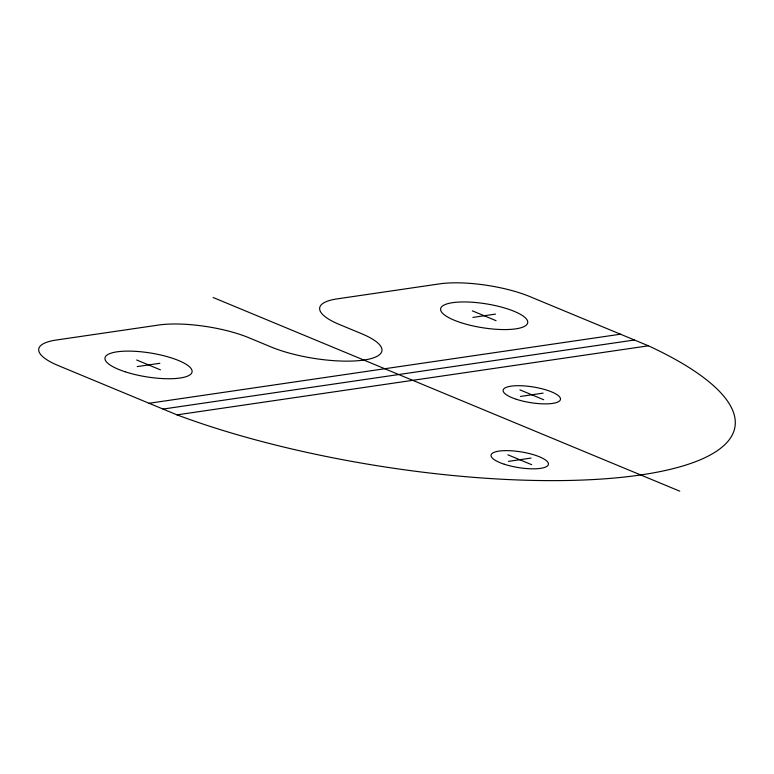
<?xml version="1.0" encoding="UTF-8"?>
<svg xmlns="http://www.w3.org/2000/svg" width="774" height="774" viewBox="0 0 774 774"><rect width="100%" height="100%" fill="white"/><g stroke="black" fill="none" stroke-linecap="round" stroke-linejoin="round"><path stroke-width="1.16" d="M137.23 366.586L159.86 363.277M472.866 317.417L495.495 314.099M149.063 403.273L620.477 334.204M163.033 409.069L634.448 339.999M176.994 414.864L648.419 345.804A346.897 95.038 9.1 0 1 640.679 474.955A346.897 95.038 9.1 0 1 176.994 414.864L59.753 366.199A64.716 17.725 9.1 0 1 57.508 339.854L157.441 325.215A64.716 17.725 9.1 0 1 250.205 338.296L271.103 346.975A66.39 18.189 9.1 0 0 363.867 360.065A66.39 18.189 9.1 0 0 361.622 333.71L340.724 325.041A64.716 17.725 9.1 0 1 338.47 298.687L438.403 284.048A64.716 17.725 9.1 0 1 531.167 297.139L648.419 345.804M520.486 396.452L543.116 393.134M508.421 461.381L531.051 458.073M472.304 310.829L496.057 320.688M519.925 389.864L543.677 399.723M213.131 297.497L679.775 491.18M507.86 454.802L531.612 464.661M136.669 359.997L160.421 369.856M460.646 322.565A44.079 12.074 9.1 0 0 527.704 322.768A44.079 12.074 9.1 0 0 464.207 301.947A44.079 12.074 9.1 0 0 460.646 322.565M125.001 371.733A44.079 12.074 9.1 0 0 192.058 371.946A44.079 12.074 9.1 0 0 128.561 351.115A44.079 12.074 9.1 0 0 125.001 371.733M516.297 399.268A29.035 7.953 9.1 0 0 560.463 399.413A29.035 7.953 9.1 0 0 518.638 385.694A29.035 7.953 9.1 0 0 516.297 399.268M504.232 464.207A29.035 7.953 9.1 0 0 548.408 464.352A29.035 7.953 9.1 0 0 506.573 450.632A29.035 7.953 9.1 0 0 504.232 464.207"/></g></svg>
